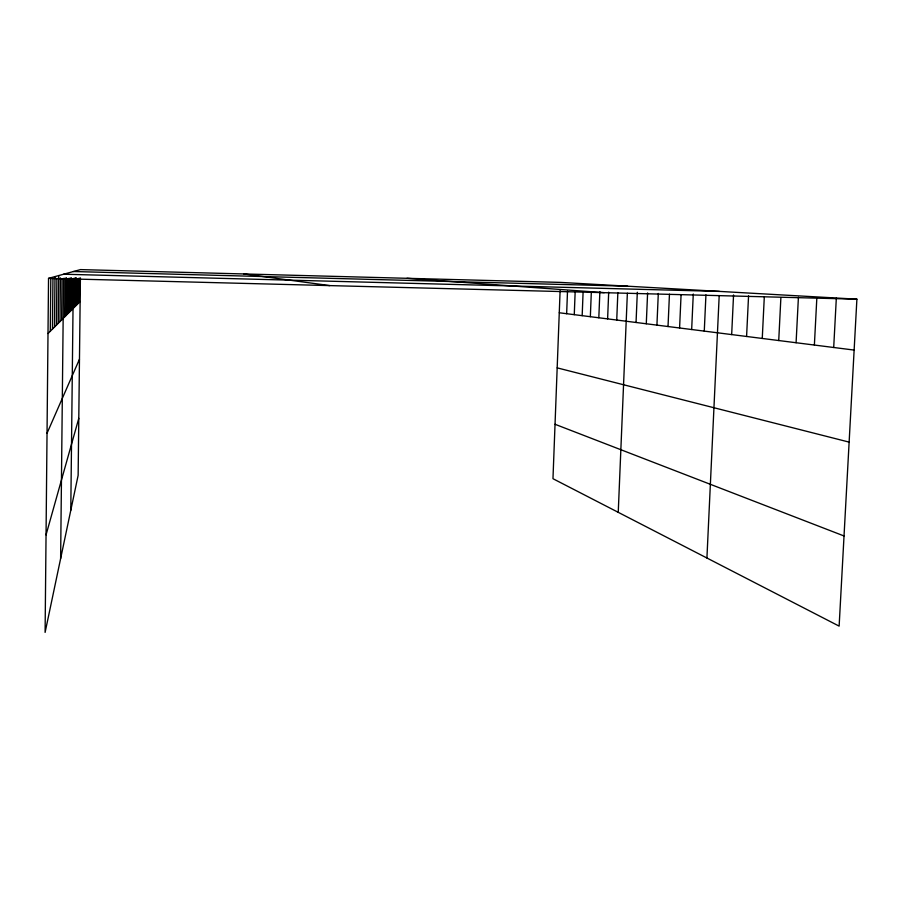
<?xml version="1.0" encoding="UTF-8"?>
<svg xmlns="http://www.w3.org/2000/svg" width="902" height="902" viewBox="0 0 902 902"><rect width="100%" height="100%" fill="white"/><g stroke="black" fill="none" stroke-linecap="round" stroke-linejoin="round"><path stroke-width="1.35" d="M560.108 290.681L552.971 478.703L839.131 626.123L856.9 299.182L560.424 282.394L80.492 269.597L48.539 278.357L45.1 632.403L78.136 475.365L80.402 277.895M50.298 331.248L50.816 277.737M52.451 329.095L52.959 278.549M54.492 327.054L54.999 276.587M56.42 325.126L56.894 278.865M58.235 323.311L58.731 275.561M59.96 321.586L60.423 277.906M61.607 319.951L62.035 278.763M60.626 558.597L63.58 278.357M64.594 316.963L65.012 278.008M65.97 315.587L66.365 277.669M67.278 314.279L67.661 278.594M68.529 313.039L68.902 278.312M69.725 311.844L70.085 278.064M70.863 310.694L71.235 277.624M71.968 309.6L72.307 278.808M70.784 510.295L73.355 278.38M74.032 307.526L74.359 278.233M75.001 306.556L75.328 277.827M75.937 305.62L76.253 277.715M76.839 304.729L77.132 278.707M77.707 303.861L77.989 278.65M78.542 303.027L78.824 278.278M79.353 302.215L79.624 278.256M566.648 313.704L567.505 291.233M574.27 314.663L575.172 291.447M582.173 315.666L583.098 292.034M590.348 316.703L591.317 292.293M598.815 317.775L599.875 291.549M607.61 318.88L608.692 292.169M616.731 320.041L617.859 292.541M618.242 512.325L627.364 293.206M636.045 322.476L637.319 292.259M646.283 323.773L647.602 292.947M656.927 325.126L658.302 293.454M668.021 326.524L669.453 294.21M679.589 327.99L681.078 294.774M691.665 329.523L693.277 294.029M704.27 331.113L705.939 294.83M706.92 558.011L719.198 295.54M731.669 334.586L733.552 294.943M746.585 336.469L748.559 295.856M762.258 338.453L764.31 296.735M778.73 340.539L780.884 297.66M796.083 342.737L798.417 297.254M814.382 345.049L816.817 298.291M833.696 347.495L836.334 298.021M46.047 534.886L78.79 418.336M47.028 433.276L79.466 359.21M47.998 333.537L80.131 301.437M73.434 271.525L627.657 286.205M63.625 274.219L719.39 291.402M48.539 278.357L856.9 299.182M406.982 278.301L604.239 292.676M559.274 312.768L854.138 350.077M243.89 273.949L329.794 285.607M557.177 367.869L849.132 442.115M555.034 424.278L844.024 535.968"/></g></svg>
